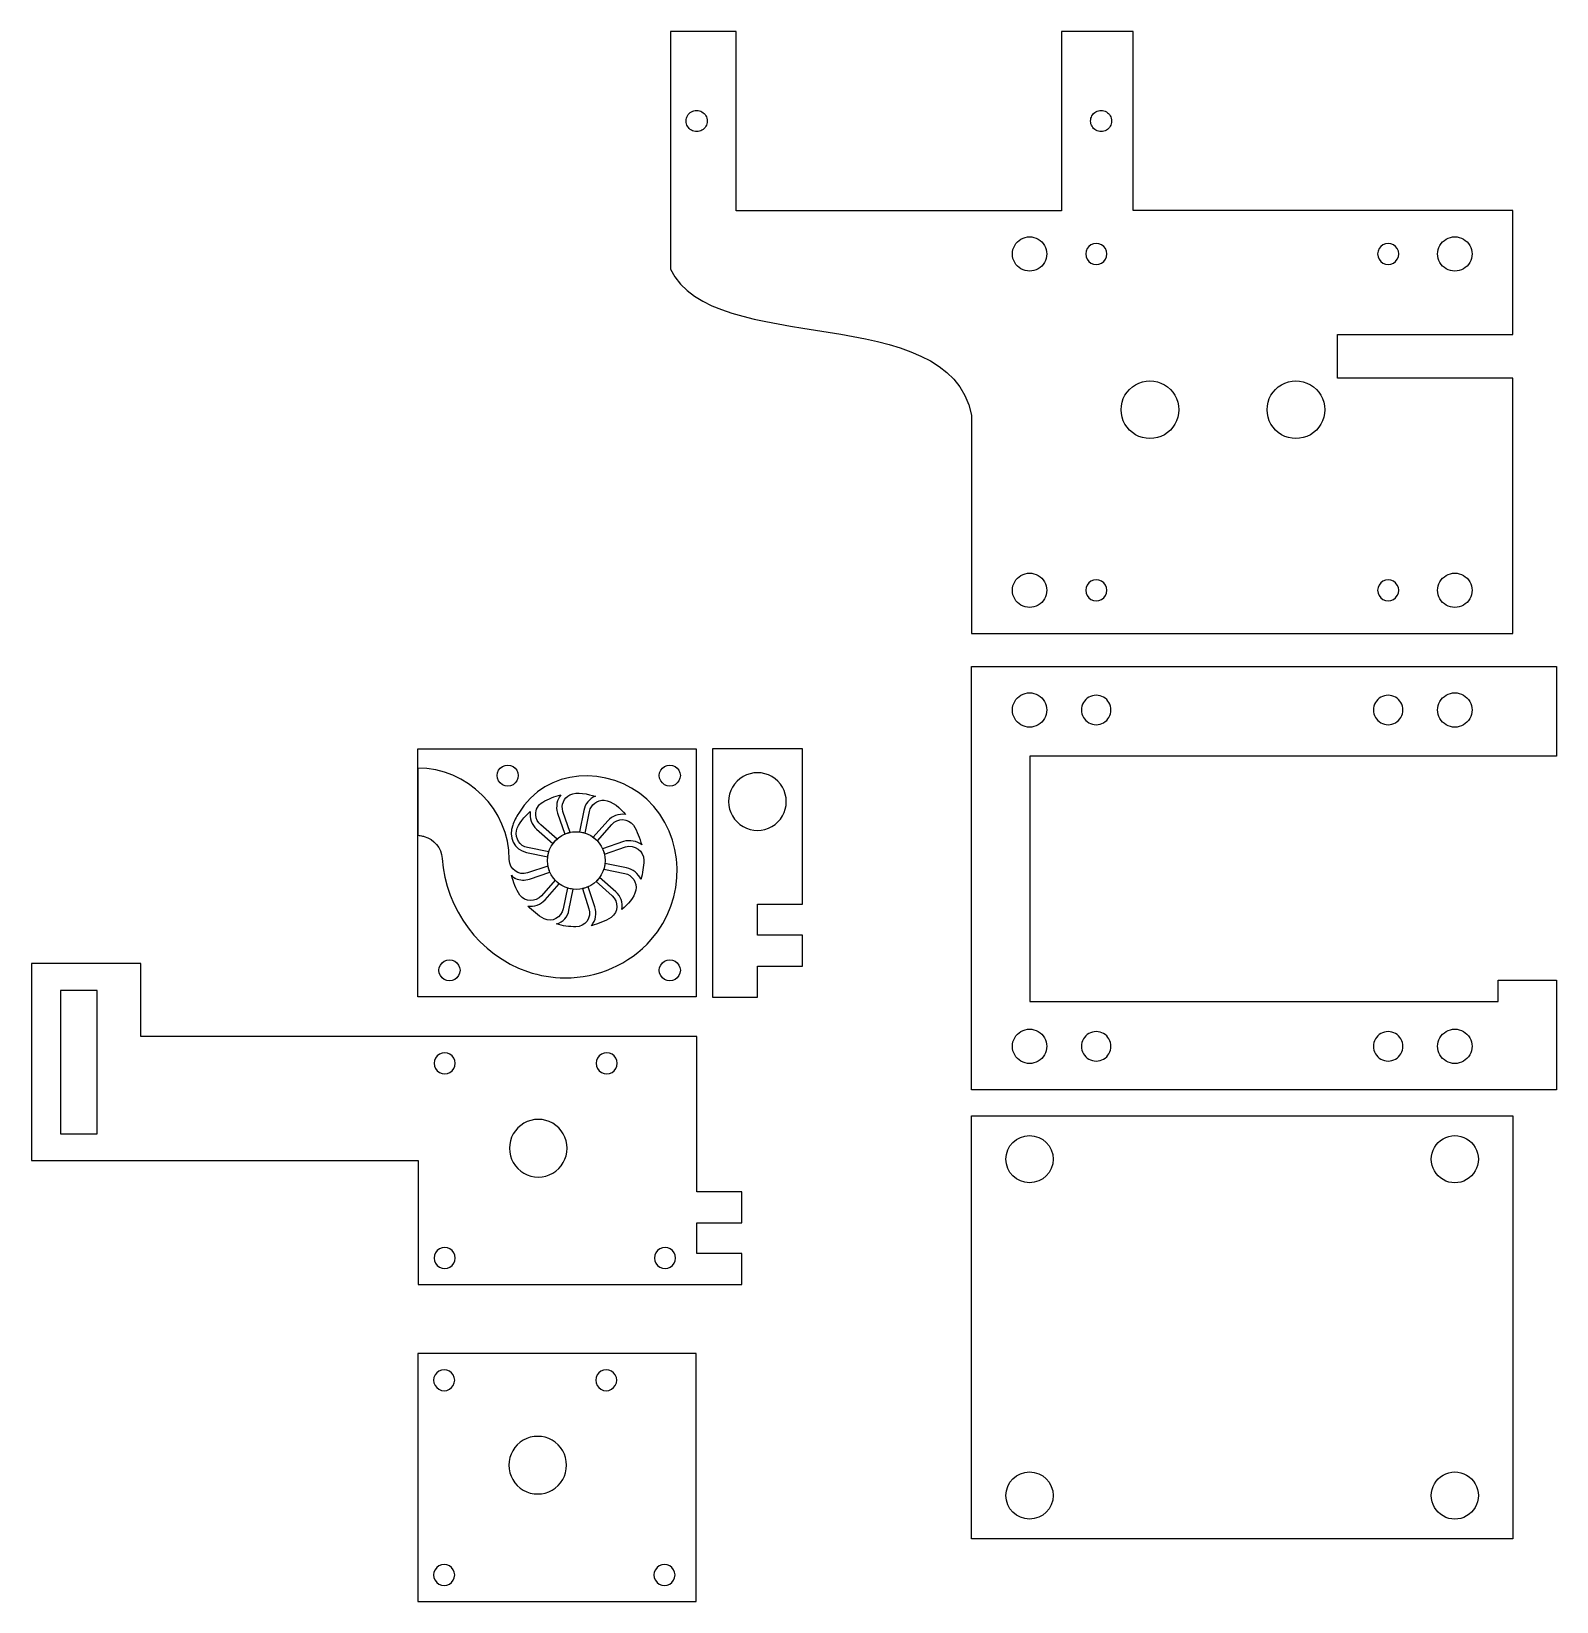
# Model space of a CAD drawing. Extents: x -92 to 187, y 332 to 433.
# Drawn here: x 88.9 to 186.9, y 332.3 to 433.1 of the extents above.
import ezdxf

# ---------------------------------------------------------------- set-up
doc = ezdxf.new("R2010")
doc.units = 0
doc.layers.add('Layer_1', color=7, linetype='CONTINUOUS')

msp = doc.modelspace()

# ---------------------------------------------------------------- linework, layer by layer
at = {"layer": 'Layer_1', "color": 1}
for points in [[(149.322009, 394.452044), (184.077136, 394.452044), (184.077136, 410.851363), (172.827397, 410.851363), (172.827397, 413.663863), (184.077136, 413.663863), (184.077136, 421.625604), (159.702397, 421.625604), (159.702397, 433.134799), (155.098335, 433.134799), (155.098335, 421.619487), (134.207086, 421.619487), (134.207086, 433.134799), (129.988336, 433.134799), (129.988336, 417.869486)], [(149.322335, 408.494487), (149.322009, 394.452044)]]:
    msp.add_lwpolyline(points, dxfattribs=at)
for points in [[(132.145015, 426.900026)], [(158.116855, 426.900135)], [(154.14722, 418.840388)], [(158.001124, 418.841818)], [(176.750753, 418.841818)], [(181.457538, 418.840372)], [(162.626904, 408.835961)], [(172.001895, 408.835961)], [(154.14722, 397.236638)], [(158.001124, 397.23713)], [(176.750753, 397.23713)], [(181.457538, 397.236638)], [(153.07056, 386.574657), (153.07056, 370.83016), (183.140493, 370.830689), (183.140757, 372.189867), (186.889686, 372.189989), (186.889686, 365.160044), (149.321996, 365.160044), (149.321996, 392.333602), (186.889686, 392.333602), (186.889686, 386.57494)], [(154.147225, 389.548269)], [(158.271873, 389.549352)], [(177.021504, 389.549352)], [(181.457531, 389.548262)], [(131.639895, 371.116159), (113.754712, 371.116159), (113.754712, 387.047859), (131.639895, 387.047859)], [(135.569272, 371.106028), (135.569272, 373.097623), (138.45309, 373.097544), (138.45309, 375.088793), (135.569272, 375.088872), (135.569272, 377.080124), (138.453085, 377.080044), (138.452998, 387.057887), (132.68588, 387.057887), (132.68588, 379.072098), (132.685615, 371.106293)], [(118.859062, 385.336576)], [(129.265323, 385.336587)], [(137.421276, 383.666558)], [(122.08083, 379.879384)], [(134.555963, 352.636055), (134.555963, 354.627307), (131.671949, 354.627307), (131.671949, 356.598868), (134.555963, 356.598868), (134.555963, 358.590117), (131.672213, 358.590117), (131.672213, 368.567893), (95.974424, 368.567893), (95.974424, 373.254273), (88.942738, 373.254273), (88.942738, 360.601212), (113.786766, 360.601477), (113.786766, 352.636151)], [(115.115621, 372.826576)], [(129.265323, 372.826584)], [(90.820396, 362.319649), (93.158887, 362.319649), (93.158887, 371.535833), (90.820396, 371.535833)], [(154.147225, 367.944524)], [(158.271873, 367.944662)], [(177.021504, 367.944662)], [(181.457531, 367.944524)], [(116.161336, 366.856523)], [(126.567597, 366.856515)], [(149.322015, 363.480744), (184.077141, 363.480744), (184.077141, 336.307184), (149.322015, 336.307184)], [(123.345826, 361.399421)], [(154.560828, 360.695528)], [(181.87113, 360.69552)], [(116.161336, 354.346523)], [(130.311039, 354.346515)], [(113.751087, 332.27908), (131.63627, 332.27908), (131.63627, 348.21078), (113.751087, 348.21078)], [(116.125658, 346.49955)], [(126.531919, 346.49954)], [(123.310152, 341.042305)], [(154.560828, 339.091786)], [(181.87113, 339.091786)], [(116.125658, 333.989548)], [(130.275361, 333.98954)]]:
    msp.add_lwpolyline(points, close=True, dxfattribs=at)
at = {"layer": 'Layer_1', "color": 5}
for points in [[(113.751095, 385.818634), (113.751095, 381.515101)], [(122.729024, 382.930358), (123.189148, 381.572873)], [(123.538033, 381.686374), (123.077004, 383.034797)], [(124.410928, 383.092793), (124.136124, 381.719225)], [(124.507437, 381.638347), (124.782241, 383.034797)], [(125.953729, 382.431496), (125.022613, 381.373962)], [(121.383547, 381.886418), (122.433604, 380.963456)], [(122.697306, 381.255931), (121.650421, 382.176401)], [(125.292207, 381.134046), (126.208824, 382.19951)], [(120.734029, 380.401613), (122.099443, 380.126129)], [(122.167637, 380.437406), (120.792026, 380.71493)], [(126.962781, 381.097573), (125.619116, 380.638129)], [(125.736697, 380.286752), (127.102108, 380.749593)], [(122.117567, 379.521011), (120.80358, 379.079241)], [(125.696824, 379.318705), (127.055666, 379.044581)], [(127.160105, 379.41567), (125.774529, 379.690474)], [(120.931128, 378.685044), (122.24353, 379.126136)], [(122.581088, 378.615496), (121.696639, 377.606219)], [(121.928625, 377.362678), (122.832559, 378.392346)], [(125.202492, 378.533033), (126.243712, 377.617773)], [(126.464145, 377.873093), (125.424965, 378.786541)], [(123.362683, 378.118674), (123.088559, 376.771157)], [(123.459872, 376.689826), (123.725162, 378.040289)], [(124.332315, 378.073589), (124.747353, 376.782711)], [(125.130221, 376.898704), (124.707708, 378.200005)]]:
    msp.add_lwpolyline(points, dxfattribs=at)
msp.add_lwpolyline([(123.212714, 372.345524)], close=True, dxfattribs=at)
at = {"layer": 'Layer_1', "color": 1}
for points in [[(131.013908, 427.203105), (130.951393, 427.436416), (131.018096, 427.685355), (131.188891, 427.85615)], [(131.188891, 427.85615), (131.359686, 428.026945), (131.608625, 428.093648), (131.841936, 428.031133)], [(131.841936, 428.031133), (132.075246, 427.968617), (132.257482, 427.786381), (132.319998, 427.553071)], [(156.985748, 427.203214), (156.923233, 427.436524), (156.989936, 427.685463), (157.160731, 427.856258)], [(157.160731, 427.856258), (157.331526, 428.027054), (157.580465, 428.093757), (157.813775, 428.031241)], [(157.813775, 428.031241), (158.047086, 427.968726), (158.229322, 427.78649), (158.291837, 427.553179)], [(131.49197, 426.725043), (131.25866, 426.787559), (131.076423, 426.969795), (131.013908, 427.203105)], [(132.145015, 426.900026), (131.97422, 426.729231), (131.72528, 426.662528), (131.49197, 426.725043)], [(132.319998, 427.553071), (132.382513, 427.31976), (132.31581, 427.070821), (132.145015, 426.900026)], [(157.46381, 426.725152), (157.230499, 426.787667), (157.048263, 426.969903), (156.985748, 427.203214)], [(158.116855, 426.900135), (157.94606, 426.729339), (157.69712, 426.662636), (157.46381, 426.725152)], [(158.291837, 427.553179), (158.354353, 427.319869), (158.28765, 427.07093), (158.116855, 426.900135)], [(151.941338, 418.840388), (151.941338, 419.234431), (152.151557, 419.598542), (152.492808, 419.795563)], [(152.492808, 419.795563), (152.83406, 419.992585), (153.254498, 419.992585), (153.595749, 419.795563)], [(153.595749, 419.795563), (153.937001, 419.598542), (154.14722, 419.234431), (154.14722, 418.840388)], [(179.251656, 418.840372), (179.251656, 419.234415), (179.461875, 419.598526), (179.803127, 419.795547)], [(179.803127, 419.795547), (180.144378, 419.992569), (180.564816, 419.992569), (180.906068, 419.795547)], [(180.906068, 419.795547), (181.247319, 419.598526), (181.457538, 419.234415), (181.457538, 418.840372)], [(152.492808, 417.885213), (152.151557, 418.082235), (151.941338, 418.446345), (151.941338, 418.840388)], [(154.14722, 418.840388), (154.14722, 418.446345), (153.937001, 418.082235), (153.595749, 417.885213)], [(156.987002, 419.427322), (156.777821, 419.306552), (156.648961, 419.083359), (156.648961, 418.841818)], [(156.648961, 418.841818), (156.648961, 418.600277), (156.777821, 418.377084), (156.987002, 418.256314)], [(157.663083, 419.427322), (157.453903, 419.548092), (157.196182, 419.548092), (156.987002, 419.427322)], [(158.001124, 418.841818), (158.001124, 419.083359), (157.872264, 419.306552), (157.663083, 419.427322)], [(157.663083, 418.256314), (157.872264, 418.377084), (158.001124, 418.600277), (158.001124, 418.841818)], [(175.736631, 419.427322), (175.52745, 419.306552), (175.39859, 419.083359), (175.39859, 418.841818)], [(175.39859, 418.841818), (175.39859, 418.600277), (175.52745, 418.377084), (175.736631, 418.256314)], [(176.412712, 419.427322), (176.203532, 419.548092), (175.945811, 419.548092), (175.736631, 419.427322)], [(176.750753, 418.841818), (176.750753, 419.083359), (176.621893, 419.306552), (176.412712, 419.427322)], [(176.412712, 418.256314), (176.621893, 418.377084), (176.750753, 418.600277), (176.750753, 418.841818)], [(179.803127, 417.885197), (179.461875, 418.082219), (179.251656, 418.446329), (179.251656, 418.840372)], [(181.457538, 418.840372), (181.457538, 418.446329), (181.247319, 418.082219), (180.906068, 417.885197)], [(129.988336, 417.869486), (132.646147, 412.154486), (147.880522, 415.904487), (149.322335, 408.494487)], [(153.595749, 417.885213), (153.254498, 417.688192), (152.83406, 417.688192), (152.492808, 417.885213)], [(156.987002, 418.256314), (157.196182, 418.135544), (157.453903, 418.135544), (157.663083, 418.256314)], [(175.736631, 418.256314), (175.945811, 418.135544), (176.203532, 418.135544), (176.412712, 418.256314)], [(180.906068, 417.885197), (180.564816, 417.688176), (180.144378, 417.688176), (179.803127, 417.885197)], [(159.849227, 410.439653), (160.422171, 410.770442), (161.128068, 410.770442), (161.701012, 410.439653)], [(169.224219, 410.439653), (169.797163, 410.770442), (170.503059, 410.770442), (171.076003, 410.439653)], [(158.923335, 408.835961), (158.923335, 409.497539), (159.276283, 410.108863), (159.849227, 410.439653)], [(161.701012, 410.439653), (162.273956, 410.108863), (162.626904, 409.497539), (162.626904, 408.835961)], [(168.298327, 408.835961), (168.298327, 409.497539), (168.651275, 410.108863), (169.224219, 410.439653)], [(171.076003, 410.439653), (171.648947, 410.108863), (172.001895, 409.497539), (172.001895, 408.835961)], [(159.849227, 407.232269), (159.276283, 407.563058), (158.923335, 408.174382), (158.923335, 408.835961)], [(162.626904, 408.835961), (162.626904, 408.174382), (162.273956, 407.563058), (161.701012, 407.232269)], [(169.224219, 407.232269), (168.651275, 407.563058), (168.298327, 408.174382), (168.298327, 408.835961)], [(172.001895, 408.835961), (172.001895, 408.174382), (171.648947, 407.563058), (171.076003, 407.232269)], [(161.701012, 407.232269), (161.128068, 406.901479), (160.422171, 406.901479), (159.849227, 407.232269)], [(171.076003, 407.232269), (170.503059, 406.901479), (169.797163, 406.901479), (169.224219, 407.232269)], [(152.492808, 398.191813), (152.83406, 398.388834), (153.254498, 398.388834), (153.595749, 398.191813)], [(179.803127, 398.191813), (180.144378, 398.388834), (180.564816, 398.388834), (180.906068, 398.191813)], [(151.941338, 397.236638), (151.941338, 397.630681), (152.151557, 397.994791), (152.492808, 398.191813)], [(153.595749, 398.191813), (153.937001, 397.994791), (154.14722, 397.630681), (154.14722, 397.236638)], [(156.987001, 397.822634), (156.777821, 397.701864), (156.64896, 397.478671), (156.64896, 397.23713)], [(157.663083, 397.822634), (157.453902, 397.943405), (157.196182, 397.943405), (156.987001, 397.822634)], [(158.001124, 397.23713), (158.001124, 397.478671), (157.872263, 397.701864), (157.663083, 397.822634)], [(175.73663, 397.822634), (175.52745, 397.701864), (175.398589, 397.478671), (175.398589, 397.23713)], [(176.412712, 397.822634), (176.203532, 397.943405), (175.945811, 397.943405), (175.73663, 397.822634)], [(176.750753, 397.23713), (176.750753, 397.478671), (176.621892, 397.701864), (176.412712, 397.822634)], [(179.251656, 397.236638), (179.251656, 397.630681), (179.461875, 397.994791), (179.803127, 398.191813)], [(180.906068, 398.191813), (181.247319, 397.994791), (181.457538, 397.630681), (181.457538, 397.236638)], [(152.492808, 396.281463), (152.151557, 396.478484), (151.941338, 396.842595), (151.941338, 397.236638)], [(154.14722, 397.236638), (154.14722, 396.842595), (153.937001, 396.478484), (153.595749, 396.281463)], [(156.64896, 397.23713), (156.64896, 396.99559), (156.777821, 396.772397), (156.987001, 396.651626)], [(156.987001, 396.651626), (157.196182, 396.530856), (157.453902, 396.530856), (157.663083, 396.651626)], [(157.663083, 396.651626), (157.872263, 396.772397), (158.001124, 396.99559), (158.001124, 397.23713)], [(175.398589, 397.23713), (175.398589, 396.99559), (175.52745, 396.772397), (175.73663, 396.651626)], [(175.73663, 396.651626), (175.945811, 396.530856), (176.203532, 396.530856), (176.412712, 396.651626)], [(176.412712, 396.651626), (176.621892, 396.772397), (176.750753, 396.99559), (176.750753, 397.23713)], [(179.803127, 396.281463), (179.461875, 396.478484), (179.251656, 396.842595), (179.251656, 397.236638)], [(181.457538, 397.236638), (181.457538, 396.842595), (181.247319, 396.478484), (180.906068, 396.281463)], [(153.595749, 396.281463), (153.254498, 396.084441), (152.83406, 396.084441), (152.492808, 396.281463)], [(180.906068, 396.281463), (180.564816, 396.084441), (180.144378, 396.084441), (179.803127, 396.281463)], [(151.941343, 389.548269), (151.941343, 389.942312), (152.151562, 390.306423), (152.492813, 390.503445)], [(152.492813, 390.503445), (152.834065, 390.700466), (153.254503, 390.700466), (153.595755, 390.503445)], [(153.595755, 390.503445), (153.937006, 390.306423), (154.147225, 389.942312), (154.147225, 389.548269)], [(156.851626, 390.369331), (156.558675, 390.200196), (156.37821, 389.887622), (156.37821, 389.549352)], [(157.798457, 390.369331), (157.505506, 390.538466), (157.144576, 390.538466), (156.851626, 390.369331)], [(158.271873, 389.549352), (158.271873, 389.887622), (158.091408, 390.200196), (157.798457, 390.369331)], [(175.601258, 390.369331), (175.308307, 390.200196), (175.127842, 389.887622), (175.127842, 389.549352)], [(176.548089, 390.369331), (176.255138, 390.538466), (175.894208, 390.538466), (175.601258, 390.369331)], [(177.021504, 389.549352), (177.021504, 389.887622), (176.841039, 390.200196), (176.548089, 390.369331)], [(179.251648, 389.548262), (179.251648, 389.942304), (179.461868, 390.306415), (179.803119, 390.503437)], [(179.803119, 390.503437), (180.14437, 390.700458), (180.564809, 390.700458), (180.90606, 390.503437)], [(180.90606, 390.503437), (181.247311, 390.306415), (181.457531, 389.942304), (181.457531, 389.548262)], [(152.492813, 388.593094), (152.151562, 388.790116), (151.941343, 389.154227), (151.941343, 389.548269)], [(154.147225, 389.548269), (154.147225, 389.154227), (153.937006, 388.790116), (153.595755, 388.593094)], [(156.37821, 389.549352), (156.37821, 389.211081), (156.558675, 388.898507), (156.851626, 388.729372)], [(157.798457, 388.729372), (158.091408, 388.898507), (158.271873, 389.211081), (158.271873, 389.549352)], [(175.127842, 389.549352), (175.127842, 389.211081), (175.308307, 388.898507), (175.601258, 388.729372)], [(176.548089, 388.729372), (176.841039, 388.898507), (177.021504, 389.211081), (177.021504, 389.549352)], [(179.803119, 388.593086), (179.461868, 388.790108), (179.251648, 389.154219), (179.251648, 389.548262)], [(181.457531, 389.548262), (181.457531, 389.154219), (181.247311, 388.790108), (180.90606, 388.593086)], [(153.595755, 388.593094), (153.254503, 388.396073), (152.834065, 388.396073), (152.492813, 388.593094)], [(156.851626, 388.729372), (157.144576, 388.560237), (157.505506, 388.560237), (157.798457, 388.729372)], [(175.601258, 388.729372), (175.894208, 388.560237), (176.255138, 388.560237), (176.548089, 388.729372)], [(180.90606, 388.593086), (180.564809, 388.396065), (180.14437, 388.396065), (179.803119, 388.593086)], [(118.859062, 385.336576), (118.859062, 385.578117), (118.987922, 385.80131), (119.197103, 385.92208)], [(119.197103, 384.751072), (118.987922, 384.871843), (118.859062, 385.095036), (118.859062, 385.336576)], [(119.197103, 385.92208), (119.406283, 386.042851), (119.664004, 386.042851), (119.873185, 385.92208)], [(119.873185, 385.92208), (120.082365, 385.80131), (120.211225, 385.578117), (120.211225, 385.336576)], [(120.211225, 385.336576), (120.211225, 385.095036), (120.082365, 384.871843), (119.873185, 384.751072)], [(129.265323, 385.336587), (129.265323, 385.578128), (129.394183, 385.801321), (129.603364, 385.922091)], [(129.603364, 384.751083), (129.394183, 384.871853), (129.265323, 385.095046), (129.265323, 385.336587)], [(129.603364, 385.922091), (129.812544, 386.042861), (130.070265, 386.042861), (130.279446, 385.922091)], [(130.279446, 385.922091), (130.488626, 385.801321), (130.617486, 385.578128), (130.617486, 385.336587)], [(130.617486, 385.336587), (130.617486, 385.095046), (130.488626, 384.871853), (130.279446, 384.751083)], [(134.6436, 385.27025), (134.070656, 384.939461), (133.717708, 384.328137), (133.717708, 383.666558)], [(136.495384, 385.27025), (135.92244, 385.60104), (135.216544, 385.60104), (134.6436, 385.27025)], [(137.421276, 383.666558), (137.421276, 384.328137), (137.068328, 384.939461), (136.495384, 385.27025)], [(119.873185, 384.751072), (119.664004, 384.630302), (119.406283, 384.630302), (119.197103, 384.751072)], [(130.279446, 384.751083), (130.070265, 384.630313), (129.812544, 384.630313), (129.603364, 384.751083)], [(133.717708, 383.666558), (133.717708, 383.004979), (134.070656, 382.393655), (134.6436, 382.062866)], [(136.495384, 382.062866), (137.068328, 382.393655), (137.421276, 383.004979), (137.421276, 383.666558)], [(122.08083, 379.879384), (122.08083, 380.540962), (122.433778, 381.152286), (123.006722, 381.483076)], [(123.006722, 381.483076), (123.579666, 381.813865), (124.285562, 381.813865), (124.858506, 381.483076)], [(124.858506, 381.483076), (125.43145, 381.152286), (125.784398, 380.540962), (125.784398, 379.879384)], [(134.6436, 382.062866), (135.216544, 381.732077), (135.92244, 381.732077), (136.495384, 382.062866)], [(123.006722, 378.275692), (122.433778, 378.606481), (122.08083, 379.217805), (122.08083, 379.879384)], [(125.784398, 379.879384), (125.784398, 379.217805), (125.43145, 378.606481), (124.858506, 378.275692)], [(124.858506, 378.275692), (124.285562, 377.944902), (123.579666, 377.944902), (123.006722, 378.275692)], [(115.115621, 372.826576), (115.115621, 373.068117), (115.244481, 373.29131), (115.453661, 373.41208)], [(115.453661, 373.41208), (115.662842, 373.532851), (115.920563, 373.532851), (116.129743, 373.41208)], [(116.129743, 373.41208), (116.338924, 373.29131), (116.467784, 373.068117), (116.467784, 372.826576)], [(129.265323, 372.826584), (129.265323, 373.068125), (129.394183, 373.291318), (129.603364, 373.412088)], [(129.603364, 373.412088), (129.812544, 373.532859), (130.070265, 373.532859), (130.279446, 373.412088)], [(130.279446, 373.412088), (130.488626, 373.291318), (130.617486, 373.068125), (130.617486, 372.826584)], [(115.453661, 372.241072), (115.244481, 372.361843), (115.115621, 372.585036), (115.115621, 372.826576)], [(116.129743, 372.241072), (115.920563, 372.120302), (115.662842, 372.120302), (115.453661, 372.241072)], [(116.467784, 372.826576), (116.467784, 372.585036), (116.338924, 372.361843), (116.129743, 372.241072)], [(129.603364, 372.24108), (129.394183, 372.361851), (129.265323, 372.585044), (129.265323, 372.826584)], [(130.279446, 372.24108), (130.070265, 372.12031), (129.812544, 372.12031), (129.603364, 372.24108)], [(130.617486, 372.826584), (130.617486, 372.585044), (130.488626, 372.361851), (130.279446, 372.24108)], [(151.941343, 367.944524), (151.941343, 368.338567), (152.151562, 368.702678), (152.492813, 368.899699)], [(152.492813, 368.899699), (152.834065, 369.096721), (153.254503, 369.096721), (153.595755, 368.899699)], [(153.595755, 368.899699), (153.937006, 368.702678), (154.147225, 368.338567), (154.147225, 367.944524)], [(156.851626, 368.764642), (156.558675, 368.595507), (156.37821, 368.282932), (156.37821, 367.944662)], [(157.798457, 368.764642), (157.505506, 368.933777), (157.144576, 368.933777), (156.851626, 368.764642)], [(158.271873, 367.944662), (158.271873, 368.282932), (158.091408, 368.595507), (157.798457, 368.764642)], [(175.601258, 368.764642), (175.308307, 368.595507), (175.127842, 368.282932), (175.127842, 367.944662)], [(176.548089, 368.764642), (176.255138, 368.933777), (175.894208, 368.933777), (175.601258, 368.764642)], [(177.021504, 367.944662), (177.021504, 368.282932), (176.841039, 368.595507), (176.548089, 368.764642)], [(179.251648, 367.944524), (179.251648, 368.338567), (179.461868, 368.702678), (179.803119, 368.899699)], [(179.803119, 368.899699), (180.14437, 369.096721), (180.564809, 369.096721), (180.90606, 368.899699)], [(180.90606, 368.899699), (181.247311, 368.702678), (181.457531, 368.338567), (181.457531, 367.944524)], [(115.147214, 367.442027), (114.938033, 367.321257), (114.809173, 367.098064), (114.809173, 366.856523)], [(115.823296, 367.442027), (115.614115, 367.562798), (115.356394, 367.562798), (115.147214, 367.442027)], [(116.161336, 366.856523), (116.161336, 367.098064), (116.032476, 367.321257), (115.823296, 367.442027)], [(125.553475, 367.442019), (125.344294, 367.321249), (125.215434, 367.098056), (125.215434, 366.856515)], [(126.229557, 367.442019), (126.020376, 367.56279), (125.762655, 367.56279), (125.553475, 367.442019)], [(126.567597, 366.856515), (126.567597, 367.098056), (126.438737, 367.321249), (126.229557, 367.442019)], [(152.492813, 366.989349), (152.151562, 367.186371), (151.941343, 367.550481), (151.941343, 367.944524)], [(154.147225, 367.944524), (154.147225, 367.550481), (153.937006, 367.186371), (153.595755, 366.989349)], [(156.37821, 367.944662), (156.37821, 367.606392), (156.558675, 367.293817), (156.851626, 367.124682)], [(156.851626, 367.124682), (157.144576, 366.955547), (157.505506, 366.955547), (157.798457, 367.124682)], [(157.798457, 367.124682), (158.091408, 367.293817), (158.271873, 367.606392), (158.271873, 367.944662)], [(175.127842, 367.944662), (175.127842, 367.606392), (175.308307, 367.293817), (175.601258, 367.124682)], [(175.601258, 367.124682), (175.894208, 366.955547), (176.255138, 366.955547), (176.548089, 367.124682)], [(176.548089, 367.124682), (176.841039, 367.293817), (177.021504, 367.606392), (177.021504, 367.944662)], [(179.803119, 366.989349), (179.461868, 367.186371), (179.251648, 367.550481), (179.251648, 367.944524)], [(181.457531, 367.944524), (181.457531, 367.550481), (181.247311, 367.186371), (180.90606, 366.989349)], [(114.809173, 366.856523), (114.809173, 366.614983), (114.938033, 366.39179), (115.147214, 366.271019)], [(115.147214, 366.271019), (115.356394, 366.150249), (115.614115, 366.150249), (115.823296, 366.271019)], [(115.823296, 366.271019), (116.032476, 366.39179), (116.161336, 366.614983), (116.161336, 366.856523)], [(125.215434, 366.856515), (125.215434, 366.614975), (125.344294, 366.391782), (125.553475, 366.271011)], [(125.553475, 366.271011), (125.762655, 366.150241), (126.020376, 366.150241), (126.229557, 366.271011)], [(126.229557, 366.271011), (126.438737, 366.391782), (126.567597, 366.614975), (126.567597, 366.856515)], [(153.595755, 366.989349), (153.254503, 366.792328), (152.834065, 366.792328), (152.492813, 366.989349)], [(180.90606, 366.989349), (180.564809, 366.792328), (180.14437, 366.792328), (179.803119, 366.989349)], [(122.419934, 363.003113), (121.84699, 363.333902), (121.141094, 363.333902), (120.56815, 363.003113)], [(120.56815, 363.003113), (119.995206, 362.672323), (119.642258, 362.060999), (119.642258, 361.399421)], [(123.345826, 361.399421), (123.345826, 362.060999), (122.992878, 362.672323), (122.419934, 363.003113)], [(151.52774, 360.695528), (151.52774, 361.533092), (152.20672, 362.212072), (153.044284, 362.212072)], [(153.044284, 362.212072), (153.881848, 362.212072), (154.560828, 361.533092), (154.560828, 360.695528)], [(179.596314, 362.008886), (180.065535, 362.279791), (180.643638, 362.279791), (181.112858, 362.008886)], [(119.642258, 361.399421), (119.642258, 360.737842), (119.995206, 360.126518), (120.56815, 359.795729)], [(122.419934, 359.795729), (122.992878, 360.126518), (123.345826, 360.737842), (123.345826, 361.399421)], [(178.838042, 360.69552), (178.838042, 361.237329), (179.127094, 361.737982), (179.596314, 362.008886)], [(181.112858, 362.008886), (181.582079, 361.737982), (181.87113, 361.237329), (181.87113, 360.69552)], [(153.044284, 359.178985), (152.20672, 359.178985), (151.52774, 359.857964), (151.52774, 360.695528)], [(154.560828, 360.695528), (154.560828, 359.857964), (153.881848, 359.178985), (153.044284, 359.178985)], [(179.596314, 359.382155), (179.127094, 359.653059), (178.838042, 360.153711), (178.838042, 360.69552)], [(181.87113, 360.69552), (181.87113, 360.153711), (181.582079, 359.653059), (181.112858, 359.382155)], [(120.56815, 359.795729), (121.141094, 359.464939), (121.84699, 359.464939), (122.419934, 359.795729)], [(181.112858, 359.382155), (180.643638, 359.11125), (180.065535, 359.11125), (179.596314, 359.382155)], [(115.823296, 354.932027), (115.614115, 355.052798), (115.356394, 355.052798), (115.147214, 354.932027)], [(129.972998, 354.932019), (129.763818, 355.05279), (129.506097, 355.05279), (129.296916, 354.932019)], [(115.147214, 354.932027), (114.938033, 354.811257), (114.809173, 354.588064), (114.809173, 354.346523)], [(114.809173, 354.346523), (114.809173, 354.104982), (114.938033, 353.88179), (115.147214, 353.761019)], [(116.161336, 354.346523), (116.161336, 354.588064), (116.032476, 354.811257), (115.823296, 354.932027)], [(115.823296, 353.761019), (116.032476, 353.88179), (116.161336, 354.104982), (116.161336, 354.346523)], [(129.296916, 354.932019), (129.087736, 354.811249), (128.958875, 354.588056), (128.958875, 354.346515)], [(128.958875, 354.346515), (128.958875, 354.104975), (129.087736, 353.881782), (129.296916, 353.761011)], [(130.311039, 354.346515), (130.311039, 354.588056), (130.182178, 354.811249), (129.972998, 354.932019)], [(129.972998, 353.761011), (130.182178, 353.881782), (130.311039, 354.104975), (130.311039, 354.346515)], [(115.147214, 353.761019), (115.356394, 353.640249), (115.614115, 353.640249), (115.823296, 353.761019)], [(129.296916, 353.761011), (129.506097, 353.640241), (129.763818, 353.640241), (129.972998, 353.761011)], [(115.111536, 347.085054), (114.902355, 346.964284), (114.773495, 346.741091), (114.773495, 346.49955)], [(115.787617, 347.085054), (115.578437, 347.205825), (115.320716, 347.205825), (115.111536, 347.085054)], [(116.125658, 346.49955), (116.125658, 346.741091), (115.996798, 346.964284), (115.787617, 347.085054)], [(125.517797, 347.085044), (125.308616, 346.964273), (125.179756, 346.741081), (125.179756, 346.49954)], [(126.193878, 347.085044), (125.984698, 347.205814), (125.726977, 347.205814), (125.517797, 347.085044)], [(126.531919, 346.49954), (126.531919, 346.741081), (126.403059, 346.964273), (126.193878, 347.085044)], [(114.773495, 346.49955), (114.773495, 346.25801), (114.902355, 346.034817), (115.111536, 345.914046)], [(115.787617, 345.914046), (115.996798, 346.034817), (116.125658, 346.25801), (116.125658, 346.49955)], [(125.179756, 346.49954), (125.179756, 346.257999), (125.308616, 346.034806), (125.517797, 345.914036)], [(126.193878, 345.914036), (126.403059, 346.034806), (126.531919, 346.257999), (126.531919, 346.49954)], [(115.111536, 345.914046), (115.320716, 345.793276), (115.578437, 345.793276), (115.787617, 345.914046)], [(125.517797, 345.914036), (125.726977, 345.793266), (125.984698, 345.793266), (126.193878, 345.914036)], [(122.38426, 342.645997), (121.811316, 342.976786), (121.10542, 342.976786), (120.532476, 342.645997)], [(120.532476, 342.645997), (119.959532, 342.315208), (119.606584, 341.703884), (119.606584, 341.042305)], [(123.310152, 341.042305), (123.310152, 341.703884), (122.957204, 342.315208), (122.38426, 342.645997)], [(119.606584, 341.042305), (119.606584, 340.380726), (119.959532, 339.769402), (120.532476, 339.438613)], [(122.38426, 339.438613), (122.957204, 339.769402), (123.310152, 340.380726), (123.310152, 341.042305)], [(151.52774, 339.091786), (151.52774, 339.92935), (152.20672, 340.60833), (153.044284, 340.60833)], [(153.044284, 340.60833), (153.881848, 340.60833), (154.560828, 339.92935), (154.560828, 339.091786)], [(178.838042, 339.091786), (178.838042, 339.633595), (179.127094, 340.134247), (179.596314, 340.405152)], [(179.596314, 340.405152), (180.065535, 340.676056), (180.643638, 340.676056), (181.112858, 340.405152)], [(181.112858, 340.405152), (181.582079, 340.134247), (181.87113, 339.633595), (181.87113, 339.091786)], [(120.532476, 339.438613), (121.10542, 339.107823), (121.811316, 339.107823), (122.38426, 339.438613)], [(153.044284, 337.575242), (152.20672, 337.575242), (151.52774, 338.254222), (151.52774, 339.091786)], [(154.560828, 339.091786), (154.560828, 338.254222), (153.881848, 337.575242), (153.044284, 337.575242)], [(179.596314, 337.77842), (179.127094, 338.049325), (178.838042, 338.549977), (178.838042, 339.091786)], [(181.87113, 339.091786), (181.87113, 338.549977), (181.582079, 338.049325), (181.112858, 337.77842)], [(181.112858, 337.77842), (180.643638, 337.507516), (180.065535, 337.507516), (179.596314, 337.77842)], [(115.111536, 334.575052), (114.902355, 334.454281), (114.773495, 334.231088), (114.773495, 333.989548)], [(114.773495, 333.989548), (114.773495, 333.748007), (114.902355, 333.524814), (115.111536, 333.404044)], [(115.787617, 334.575052), (115.578437, 334.695822), (115.320716, 334.695822), (115.111536, 334.575052)], [(116.125658, 333.989548), (116.125658, 334.231088), (115.996798, 334.454281), (115.787617, 334.575052)], [(115.787617, 333.404044), (115.996798, 333.524814), (116.125658, 333.748007), (116.125658, 333.989548)], [(129.261238, 334.575044), (129.052058, 334.454273), (128.923197, 334.231081), (128.923197, 333.98954)], [(128.923197, 333.98954), (128.923197, 333.747999), (129.052058, 333.524806), (129.261238, 333.404036)], [(129.93732, 334.575044), (129.728139, 334.695814), (129.470418, 334.695814), (129.261238, 334.575044)], [(130.275361, 333.98954), (130.275361, 334.231081), (130.1465, 334.454273), (129.93732, 334.575044)], [(129.93732, 333.404036), (130.1465, 333.524806), (130.275361, 333.747999), (130.275361, 333.98954)], [(115.111536, 333.404044), (115.320716, 333.283273), (115.578437, 333.283273), (115.787617, 333.404044)], [(129.261238, 333.404036), (129.470418, 333.283265), (129.728139, 333.283265), (129.93732, 333.404036)]]:
    msp.add_open_spline(points, degree=3, dxfattribs=at)
at = {"layer": 'Layer_1', "color": 5}
for points in [[(119.632092, 379.937637), (119.632092, 383.162252), (116.940912, 385.818634), (113.751095, 385.818634)], [(128.45914, 383.811862), (126.058078, 386.027335), (121.975068, 385.84179), (120.235168, 382.930358)], [(123.517869, 384.101845), (123.993442, 384.322233), (124.689312, 384.136553), (125.164884, 384.008961)], [(121.337104, 382.814364), (121.302306, 383.150745), (121.487986, 383.475526), (121.777969, 383.626318)], [(121.777969, 383.626318), (122.160747, 383.846705), (122.531881, 384.009051), (122.949457, 384.101845)], [(122.949457, 384.101845), (122.694271, 383.788663), (122.601432, 383.347934), (122.729024, 382.930358)], [(123.077004, 383.034797), (122.949412, 383.440773), (123.135091, 383.916256), (123.517869, 384.101845)], [(125.164884, 384.008961), (124.782106, 383.84657), (124.503722, 383.533568), (124.410928, 383.092793)], [(124.782241, 383.034797), (124.875036, 383.475571), (125.292522, 383.788663), (125.733297, 383.753865)], [(125.733297, 383.753865), (126.243667, 383.719067), (126.777147, 383.220251), (127.090329, 382.837473)], [(128.749123, 374.79927), (130.999394, 377.362723), (131.022593, 381.445598), (128.45914, 383.811862)], [(120.235168, 382.930358), (120.072777, 382.675172), (119.945319, 382.396698), (119.852525, 382.141513)], [(120.096066, 381.793533), (120.18886, 382.234308), (120.62959, 382.709835), (120.97757, 383.023017)], [(120.97757, 383.023017), (120.919573, 382.617041), (121.070365, 382.164802), (121.383547, 381.886418)], [(121.650421, 382.176401), (121.464832, 382.338792), (121.337104, 382.559179), (121.337104, 382.814364)], [(127.090329, 382.837473), (126.649554, 382.89547), (126.232113, 382.744678), (125.953729, 382.431496)], [(126.208824, 382.19951), (126.591602, 382.617086), (127.252764, 382.617086), (127.600744, 382.141513)], [(113.751095, 381.515101), (113.867089, 381.480303), (113.960018, 381.480348), (114.064412, 381.44555)], [(114.064412, 381.44555), (114.11081, 381.433962), (114.133873, 381.434041), (114.157072, 381.422452)], [(114.157072, 381.422452), (114.806635, 381.260062), (115.259189, 380.68014), (115.328785, 380.018978)], [(119.852525, 382.141513), (119.562541, 381.410755), (119.945274, 380.564004), (120.734029, 380.401613)], [(120.792026, 380.71493), (120.316453, 380.807725), (120.003271, 381.283162), (120.096066, 381.793533)], [(122.433604, 380.963456), (122.51086, 381.070043), (122.59926, 381.16809), (122.697306, 381.255931)], [(123.189148, 381.572873), (123.301398, 381.622162), (123.418267, 381.660183), (123.538033, 381.686374)], [(124.136124, 381.719225), (124.26234, 381.70507), (124.386769, 381.677968), (124.507437, 381.638347)], [(125.022613, 381.373962), (125.120075, 381.302959), (125.210366, 381.222605), (125.292207, 381.134046)], [(127.600744, 382.141513), (127.85593, 381.758735), (128.006676, 381.317915), (128.134269, 380.877141)], [(122.099443, 380.126129), (122.113201, 380.231655), (122.136003, 380.335801), (122.167637, 380.437406)], [(125.619116, 380.638129), (125.669958, 380.525229), (125.709349, 380.407513), (125.736697, 380.286752)], [(128.134269, 380.877141), (127.821087, 381.132326), (127.380357, 381.225166), (126.962781, 381.097573)], [(127.102108, 380.749593), (127.670475, 380.935182), (128.273596, 380.494363), (128.273596, 379.891197)], [(115.328785, 380.018978), (115.549172, 376.759565), (117.706558, 373.8132), (120.80358, 372.746061)], [(120.80358, 379.079241), (120.235213, 378.893652), (119.632092, 379.334472), (119.632092, 379.937637)], [(122.24353, 379.126136), (122.186898, 379.252633), (122.144644, 379.385089), (122.117567, 379.521011)], [(125.774529, 379.690474), (125.761433, 379.564215), (125.7354, 379.439638), (125.696824, 379.318705)], [(128.076272, 378.661713), (127.913881, 379.044491), (127.566081, 379.322875), (127.160105, 379.41567)], [(128.273596, 379.891197), (128.262007, 379.485221), (128.203865, 379.06769), (128.076272, 378.661713)], [(120.304719, 377.664215), (120.049533, 378.046993), (119.898787, 378.487813), (119.771194, 378.928588)], [(119.771194, 378.928588), (119.817592, 378.847392), (119.875678, 378.824194), (119.980072, 378.754598)], [(119.980072, 378.754598), (120.003276, 378.743009), (120.014915, 378.74285), (120.026515, 378.731261)], [(120.026515, 378.731261), (120.328097, 378.592069), (120.629545, 378.603849), (120.931128, 378.685044)], [(122.832559, 378.392346), (122.742142, 378.45895), (122.657971, 378.533641), (122.581088, 378.615496)], [(125.424965, 378.786541), (125.358673, 378.695447), (125.284206, 378.610593), (125.202492, 378.533033)], [(127.055666, 379.044581), (127.531238, 378.951786), (127.85602, 378.476124), (127.751626, 377.965753)], [(121.696639, 377.606219), (121.313861, 377.200242), (120.652699, 377.200242), (120.304719, 377.664215)], [(120.826689, 376.956701), (121.232665, 376.898704), (121.650241, 377.049496), (121.928625, 377.362678)], [(123.725162, 378.040289), (123.602017, 378.054232), (123.480581, 378.080482), (123.362683, 378.118674)], [(124.707708, 378.200005), (124.587455, 378.144566), (124.461606, 378.102185), (124.332315, 378.073589)], [(126.243712, 377.617773), (126.649689, 377.234995), (126.649734, 376.573833), (126.174161, 376.225853)], [(126.870121, 376.736269), (126.928118, 377.177043), (126.812125, 377.594709), (126.464145, 377.873093)], [(127.751626, 377.965753), (127.658831, 377.49018), (127.218101, 377.049451), (126.870121, 376.736269)], [(121.870629, 376.133193), (121.464652, 376.353581), (121.116672, 376.643519), (120.826689, 376.956701)], [(123.088559, 376.771157), (122.984165, 376.225988), (122.380999, 375.878008), (121.870629, 376.133193)], [(122.671028, 375.808322), (123.077004, 375.935915), (123.401876, 376.249052), (123.459872, 376.689826)], [(124.747353, 376.782711), (124.944542, 376.225943), (124.503677, 375.622778), (123.900512, 375.622778)], [(124.909789, 375.692329), (125.199772, 376.040309), (125.257814, 376.481128), (125.130221, 376.898704)], [(126.174161, 376.225853), (125.791383, 375.970668), (125.350564, 375.819921), (124.909789, 375.692329)], [(123.900512, 375.622778), (123.494535, 375.622778), (123.042206, 375.680729), (122.671028, 375.808322)], [(123.212714, 372.345516), (125.285407, 372.342077), (127.33183, 373.190225), (128.749123, 374.79927)], [(120.80358, 372.746061), (121.586535, 372.478551), (122.401661, 372.346866), (123.212714, 372.345524)]]:
    msp.add_open_spline(points, degree=3, dxfattribs=at)

doc.saveas('drawing.dxf')
